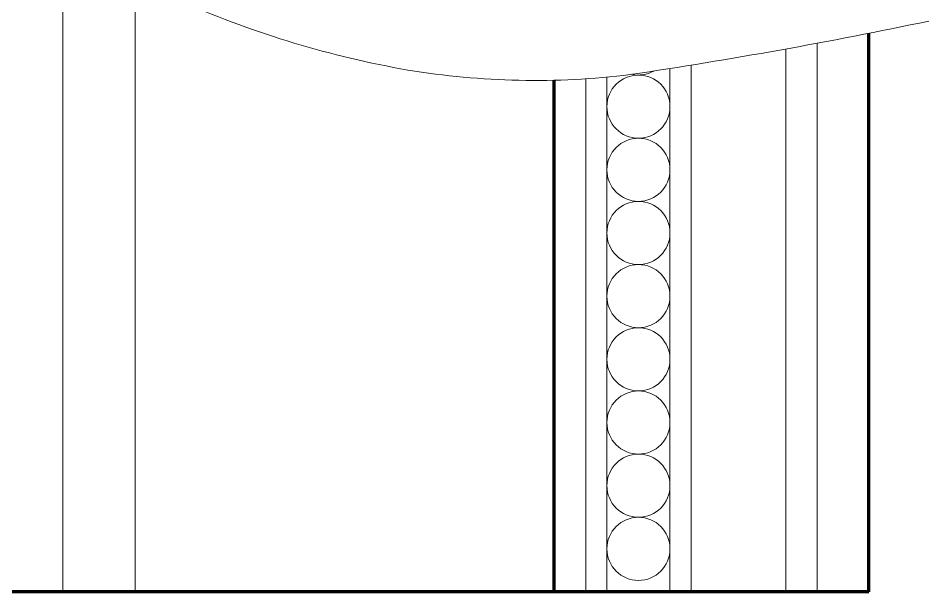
# Model space of a CAD drawing. Header units: millimetres. Extents: x -227 to 343, y -8921 to -8541.
# Drawn here: x 35 to 121.5, y -8818.4 to -8763.9 of the extents above; entities that cross this region are included whole.
import ezdxf

# ---------------------------------------------------------------- set-up
doc = ezdxf.new("R2010")
doc.units = ezdxf.units.MM
for name, color, linetype, lineweight in [('A-Window-G_Ном._пера__251', 7, 'Continuous', 5), ('Panel_Ном._пера__251', 7, 'Continuous', 5), ('линия 50', 1, 'Continuous', 100), ('тонкие_Ном._пера__21', 7, 'Continuous', 5)]:
    doc.layers.add(name, color=color, linetype=linetype, lineweight=lineweight)

msp = doc.modelspace()

# ---------------------------------------------------------------- linework, layer by layer
at = {"layer": 'A-Window-G_Ном._пера__251', "linetype": 'Continuous', "lineweight": 15}
msp.add_circle((93.923, -8772.288), 3, dxfattribs=at)
msp.add_arc((93.923, -8766.288), 3, 257.89809, 299.27058, dxfattribs=at)
at = {"layer": 'Panel_Ном._пера__251', "linetype": 'Continuous', "lineweight": 15}
for p, q in [((39.223, -8818.364), (39.223, -8759.253)), ((46.079, -8818.364), (46.079, -8760.886))]:
    msp.add_line(p, q, dxfattribs=at)
at = {"layer": 'Panel_Ном._пера__251', "linetype": 'Continuous', "lineweight": 15, "flags": 128}
for points in [[(107.923, -8818.364), (107.923, -8766.817)], [(110.923, -8818.364), (110.923, -8766.267)], [(98.923, -8818.364), (98.923, -8768.35)], [(96.923, -8818.364), (96.923, -8768.667)], [(88.923, -8818.364), (88.923, -8769.642)], [(90.923, -8818.364), (90.923, -8769.483)]]:
    msp.add_lwpolyline(points, dxfattribs=at)
at = {"layer": 'Panel_Ном._пера__251', "linetype": 'Continuous', "lineweight": 15}
for centre in [(93.923, -8778.288), (93.923, -8784.288), (93.923, -8790.288), (93.923, -8796.288), (93.923, -8802.288), (93.923, -8808.288), (93.923, -8814.288)]:
    msp.add_circle(centre, 3, dxfattribs=at)
at = {"layer": 'линия 50', "color": 7}
msp.add_line((105.767, -8818.364), (0.735, -8818.364), dxfattribs=at)
for points in [[(115.808, -8818.364), (115.808, -8765.33)], [(85.923, -8818.364), (85.923, -8769.779)], [(115.808, -8818.364), (-9.192, -8818.364)]]:
    msp.add_lwpolyline(points, dxfattribs=at)
at = {"layer": 'тонкие_Ном._пера__21', "linetype": 'Continuous', "lineweight": 15, "flags": 128}
msp.add_lwpolyline([(-16.976, -8763.705, -0.06536), (23.359, -8758.084, -0.097763), (50.795, -8762.436, 0.058883), (72.007, -8768.813, 0.071812), (93.153, -8769.242, 0.014802), (121.52, -8764.169)], format="xyb", dxfattribs=at)

doc.saveas('drawing.dxf')
